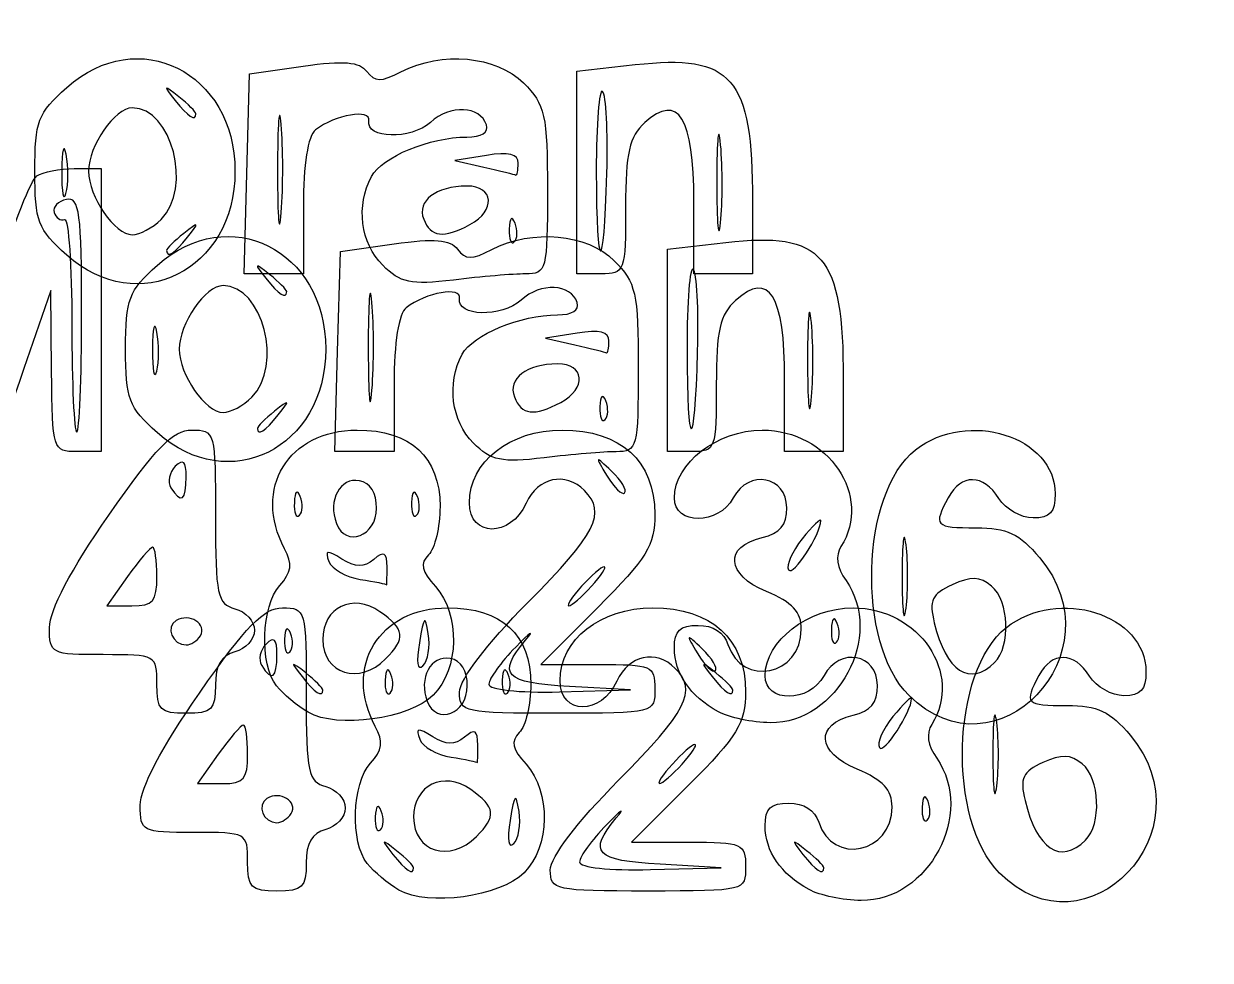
# Model space of a CAD drawing. Extents: x 0.12 to 3.39, y 0.54 to 2.4.
# Drawn here: x 2.8806 to 3.2856, y 0.5411 to 0.8607 of the extents above; entities that cross this region are included whole.
import ezdxf

# ---------------------------------------------------------------- set-up
doc = ezdxf.new("R2010")
doc.units = 0
doc.layers.get('0').update_dxf_attribs({"linetype": 'CONTINUOUS'})

msp = doc.modelspace()

# ---------------------------------------------------------------- linework, layer by layer
at = {"color": 7}
for p, q in [((3.069343, 0.844504), (3.089269, 0.846758)), ((2.956727, 0.809493), (2.957677, 0.84362)), ((2.957677, 0.84362), (2.975989, 0.846249)), ((3.069343, 0.809935), (3.069343, 0.844504)), ((2.939343, 0.829957), (2.939343, 0.829957)), ((2.968431, 0.826299), (2.968446, 0.826299)), ((3.118466, 0.819444), (3.118455, 0.819444)), ((2.895034, 0.816159), (2.895034, 0.816159)), ((3.03851, 0.815804), (3.027677, 0.814065)), ((2.89782, 0.811301), (2.906987, 0.811356)), ((2.906987, 0.811356), (2.906987, 0.763023)), ((3.027677, 0.814065), (3.037677, 0.811776)), ((3.049343, 0.813121), (3.049343, 0.813121)), ((2.955777, 0.775365), (2.956727, 0.809493)), ((3.069343, 0.775365), (3.069343, 0.809935)), ((3.069343, 0.809935), (3.069343, 0.809935)), ((3.079637, 0.809682), (3.079637, 0.809682)), ((2.97601, 0.798291), (2.97601, 0.775365)), ((3.109343, 0.775365), (3.109343, 0.799957)), ((3.129343, 0.800148), (3.129343, 0.775365)), ((2.927439, 0.793936), (2.927439, 0.793936)), ((3.032896, 0.792149), (3.032896, 0.792149)), ((3.048287, 0.792656), (3.048287, 0.792656)), ((2.936435, 0.787865), (2.936435, 0.787865)), ((3.10032, 0.783824), (3.120245, 0.786078)), ((2.895229, 0.781758), (2.895229, 0.781758)), ((2.987703, 0.748813), (2.988653, 0.78294)), ((2.988653, 0.78294), (3.006966, 0.785569)), ((3.10032, 0.749255), (3.10032, 0.783824)), ((3.003092, 0.778283), (3.003092, 0.778283)), ((2.965893, 0.775365), (2.955777, 0.775365)), ((2.97601, 0.775365), (2.965893, 0.775365)), ((3.077677, 0.775365), (3.069343, 0.775365)), ((3.119343, 0.775365), (3.109343, 0.775365)), ((3.129343, 0.775365), (3.119343, 0.775365)), ((2.889798, 0.76969), (2.880611, 0.743023)), ((2.890059, 0.74219), (2.889798, 0.76969)), ((2.97032, 0.769277), (2.97032, 0.769277)), ((2.999407, 0.765619), (2.999422, 0.765619)), ((2.90032, 0.761596), (2.90032, 0.761596)), ((2.906987, 0.763023), (2.906987, 0.71469)), ((3.149443, 0.758764), (3.149431, 0.758764)), ((2.92601, 0.755479), (2.92601, 0.755479)), ((3.069486, 0.755124), (3.058653, 0.753385)), ((3.058653, 0.753385), (3.068653, 0.751096)), ((3.08032, 0.752441), (3.08032, 0.752441)), ((2.986753, 0.714685), (2.987703, 0.748813)), ((3.10032, 0.714685), (3.10032, 0.749255)), ((3.10032, 0.749255), (3.10032, 0.749255)), ((3.110613, 0.749002), (3.110613, 0.749002)), ((3.006986, 0.737611), (3.006986, 0.714685)), ((3.14032, 0.714685), (3.14032, 0.739277)), ((3.16032, 0.739468), (3.16032, 0.714685)), ((2.958415, 0.733256), (2.958415, 0.733256)), ((3.063872, 0.731469), (3.063872, 0.731469)), ((3.079264, 0.731976), (3.079263, 0.731976)), ((2.967412, 0.727185), (2.967412, 0.727185)), ((2.926206, 0.721078), (2.926206, 0.721078)), ((3.034068, 0.717603), (3.034068, 0.717603)), ((2.906987, 0.71469), (2.898653, 0.71469)), ((2.99687, 0.714685), (2.986753, 0.714685)), ((3.006986, 0.714685), (2.99687, 0.714685)), ((3.108653, 0.714685), (3.10032, 0.714685)), ((3.15032, 0.714685), (3.14032, 0.714685)), ((3.16032, 0.714685), (3.15032, 0.714685)), ((2.93601, 0.706031), (2.93601, 0.706031)), ((3.081272, 0.707944), (3.081272, 0.707944)), ((2.974954, 0.699323), (2.974954, 0.699323)), ((3.014954, 0.699323), (3.014954, 0.699323)), ((3.00101, 0.695365), (3.00101, 0.695365)), ((3.152677, 0.691115), (3.152677, 0.691115)), ((3.181755, 0.682865), (3.181755, 0.682865)), ((3.004582, 0.675179), (3.004581, 0.67518)), ((2.91601, 0.672031), (2.908889, 0.662031)), ((2.92601, 0.672031), (2.92601, 0.672031)), ((3.074343, 0.668698), (3.074343, 0.668698)), ((2.908889, 0.662031), (2.91745, 0.662031)), ((3.076543, 0.661498), (3.057077, 0.642031)), ((2.97162, 0.652656), (2.97162, 0.652656)), ((3.018667, 0.65248), (3.018667, 0.65248)), ((3.158287, 0.65599), (3.158287, 0.65599)), ((2.940868, 0.651801), (2.940868, 0.651801)), ((2.966986, 0.645351), (2.966986, 0.645351)), ((3.112249, 0.647264), (3.112249, 0.647264)), ((3.004105, 0.643936), (3.004105, 0.643936)), ((3.057077, 0.642031), (3.076543, 0.642031)), ((3.21201, 0.642698), (3.21201, 0.642698)), ((3.00593, 0.638643), (3.00593, 0.638643)), ((3.04593, 0.638643), (3.04593, 0.638643)), ((2.92601, 0.635365), (2.92601, 0.635365)), ((2.982676, 0.63329), (2.982676, 0.63329)), ((3.029343, 0.632515), (3.029343, 0.632516)), ((3.031986, 0.634685), (3.031986, 0.634685)), ((3.06351, 0.632674), (3.087677, 0.633316)), ((3.087677, 0.633316), (3.066843, 0.634499)), ((3.066843, 0.634499), (3.066843, 0.634499)), ((3.122677, 0.63329), (3.122677, 0.63329)), ((3.182706, 0.631489), (3.182706, 0.63149)), ((3.183653, 0.630435), (3.183653, 0.630435)), ((2.977676, 0.62569), (2.977676, 0.62569)), ((3.117677, 0.625876), (3.117677, 0.625881)), ((3.212731, 0.622185), (3.212731, 0.622185)), ((3.035558, 0.614499), (3.035557, 0.6145)), ((2.946986, 0.611351), (2.939866, 0.601351)), ((2.956986, 0.611351), (2.956986, 0.611351)), ((3.10532, 0.608018), (3.10532, 0.608018)), ((2.939866, 0.601351), (2.948426, 0.601351)), ((3.10752, 0.600818), (3.088053, 0.581351)), ((3.002597, 0.591976), (3.002596, 0.591976)), ((3.049643, 0.5918), (3.049643, 0.5918)), ((3.189264, 0.59531), (3.189263, 0.59531)), ((2.971844, 0.591121), (2.971844, 0.591121)), ((3.035081, 0.583256), (3.035081, 0.583256)), ((3.088053, 0.581351), (3.10752, 0.581351)), ((3.242986, 0.582018), (3.242986, 0.582018)), ((2.956986, 0.574685), (2.956986, 0.574685)), ((3.013653, 0.57261), (3.013653, 0.57261)), ((3.06032, 0.571835), (3.06032, 0.571836)), ((3.094486, 0.571994), (3.118653, 0.572636)), ((3.118653, 0.572636), (3.09782, 0.573819)), ((3.09782, 0.573819), (3.09782, 0.573819)), ((3.153653, 0.57261), (3.153653, 0.57261)), ((3.213682, 0.570809), (3.213682, 0.57081)), ((3.008652, 0.56501), (3.008653, 0.56501)), ((3.148653, 0.565196), (3.148653, 0.565201))]:
    msp.add_line(p, q, dxfattribs=at)
for points in [[(2.895229, 0.838972), (2.919581, 0.86073), (2.952677, 0.84425), (2.952677, 0.810365)], [(3.009343, 0.844314), (3.023292, 0.851488), (3.041877, 0.849801), (3.051162, 0.840517)], [(2.975989, 0.846249), (2.98978, 0.848229), (2.99513, 0.847785), (2.997656, 0.844453)], [(3.089269, 0.846758), (3.122477, 0.850515), (3.129343, 0.842529), (3.129343, 0.800148)], [(2.997656, 0.844453), (3.000408, 0.840822), (3.002505, 0.840797), (3.009343, 0.844314)], [(2.884343, 0.810365), (2.884343, 0.827476), (2.885363, 0.830156), (2.895229, 0.838972)], [(2.93351, 0.83579), (2.928223, 0.839936), (2.928105, 0.839818), (2.932251, 0.834531)], [(3.051162, 0.840517), (3.058572, 0.833106), (3.059343, 0.829649), (3.059343, 0.80385)], [(3.078165, 0.837655), (3.07698, 0.83884), (3.07601, 0.82656), (3.07601, 0.810366)], [(2.932251, 0.834531), (2.936606, 0.828979), (2.939343, 0.827213), (2.939343, 0.829957)], [(2.939343, 0.829957), (2.939343, 0.830649), (2.936718, 0.833274), (2.93351, 0.83579)], [(3.079637, 0.809682), (3.080012, 0.823882), (3.07935, 0.83647), (3.078165, 0.837655)], [(3.109343, 0.799957), (3.109343, 0.828747), (3.104038, 0.837314), (3.092614, 0.826975)], [(2.917628, 0.832031), (2.911632, 0.832031), (2.902677, 0.819054), (2.902677, 0.810365)], [(2.927439, 0.793936), (2.938198, 0.804695), (2.931158, 0.832031), (2.917628, 0.832031)], [(2.968446, 0.826299), (2.967747, 0.834035), (2.967183, 0.826865), (2.967193, 0.810365)], [(2.998396, 0.827603), (2.999205, 0.831816), (2.986848, 0.829695), (2.980177, 0.824476)], [(3.038512, 0.826198), (3.036341, 0.832718), (3.026133, 0.833176), (3.01937, 0.827056)], [(3.01937, 0.827056), (3.012741, 0.821056), (2.997216, 0.82146), (2.998396, 0.827603)], [(3.092614, 0.826975), (3.087256, 0.822126), (3.08601, 0.816693), (3.08601, 0.798182)], [(3.118455, 0.819444), (3.117751, 0.827284), (3.117165, 0.821699), (3.117153, 0.807032)], [(2.968464, 0.796299), (2.969153, 0.805062), (2.969146, 0.818562), (2.968431, 0.826299)], [(2.980177, 0.824476), (2.977563, 0.822431), (2.97601, 0.81267), (2.97601, 0.798291)], [(3.031785, 0.822031), (3.036794, 0.822031), (3.039368, 0.823626), (3.038512, 0.826198)], [(2.895034, 0.816159), (2.894236, 0.820306), (2.893554, 0.817698), (2.893517, 0.810365)], [(2.999273, 0.808567), (3.00287, 0.815287), (3.019154, 0.822031), (3.031785, 0.822031)], [(3.118433, 0.792778), (3.11915, 0.799604), (3.119159, 0.811604), (3.118466, 0.819444)], [(2.894967, 0.802826), (2.895801, 0.806013), (2.895831, 0.812013), (2.895034, 0.816159)], [(3.049343, 0.813121), (3.049343, 0.816245), (3.046163, 0.817033), (3.03851, 0.815804)], [(2.895229, 0.781758), (2.885363, 0.790573), (2.884343, 0.793253), (2.884343, 0.810365)], [(2.885062, 0.808801), (2.887037, 0.810148), (2.892778, 0.811273), (2.89782, 0.811301)], [(2.893517, 0.810365), (2.893484, 0.803031), (2.894133, 0.799639), (2.894967, 0.802826)], [(2.952677, 0.810365), (2.952677, 0.77648), (2.919581, 0.759999), (2.895229, 0.781758)], [(2.902677, 0.810365), (2.902677, 0.801676), (2.911632, 0.788698), (2.917628, 0.788698)], [(2.967193, 0.810365), (2.967193, 0.793865), (2.967776, 0.787535), (2.968464, 0.796299)], [(3.037677, 0.811776), (3.043177, 0.810517), (3.048052, 0.809309), (3.04851, 0.809092)], [(3.04851, 0.809092), (3.048969, 0.808876), (3.049343, 0.810688), (3.049343, 0.813121)], [(3.07601, 0.810366), (3.07601, 0.774436), (3.078691, 0.773931), (3.079637, 0.809682)], [(2.872102, 0.776352), (2.877254, 0.792852), (2.883086, 0.807454), (2.885062, 0.808801)], [(3.003092, 0.778283), (2.99554, 0.785835), (2.993932, 0.798587), (2.999273, 0.808567)], [(3.117153, 0.807032), (3.117153, 0.792366), (3.117717, 0.785951), (3.118433, 0.792778)], [(3.031843, 0.805314), (3.021196, 0.805236), (3.014693, 0.800271), (3.017086, 0.794035)], [(3.032896, 0.792149), (3.041795, 0.796911), (3.041118, 0.805377), (3.031843, 0.805314)], [(3.059343, 0.80385), (3.059343, 0.776541), (3.059033, 0.775364), (3.051843, 0.775336)], [(2.895144, 0.800763), (2.892297, 0.800171), (2.890422, 0.798185), (2.890977, 0.796352)], [(2.90032, 0.761596), (2.90032, 0.796218), (2.899596, 0.80169), (2.895144, 0.800763)], [(2.926206, 0.778292), (2.950558, 0.80005), (2.983653, 0.78357), (2.983653, 0.749685)], [(3.08601, 0.798182), (3.08601, 0.776066), (3.085753, 0.775365), (3.077677, 0.775365)], [(2.890977, 0.796352), (2.891533, 0.794519), (2.893111, 0.793394), (2.894486, 0.793852)], [(2.894486, 0.793852), (2.895861, 0.79431), (2.896986, 0.778185), (2.896986, 0.758019)], [(2.917628, 0.788698), (2.920143, 0.788698), (2.924558, 0.791055), (2.927439, 0.793936)], [(3.017086, 0.794035), (3.019463, 0.787841), (3.023865, 0.787316), (3.032896, 0.792149)], [(3.048287, 0.792656), (3.047223, 0.795316), (3.046433, 0.794526), (3.046273, 0.790643)], [(2.936435, 0.787865), (2.940581, 0.793152), (2.940464, 0.79327), (2.935177, 0.789123)], [(3.04032, 0.783634), (3.054268, 0.790808), (3.072854, 0.789121), (3.082138, 0.779837)], [(3.046273, 0.790643), (3.04613, 0.787129), (3.046916, 0.78516), (3.048024, 0.786268)], [(3.048024, 0.786268), (3.049132, 0.787375), (3.04925, 0.79025), (3.048287, 0.792656)], [(2.935177, 0.789123), (2.931968, 0.786607), (2.929343, 0.783982), (2.929343, 0.78329)], [(2.929343, 0.78329), (2.929343, 0.780547), (2.932081, 0.782312), (2.936435, 0.787865)], [(3.006966, 0.785569), (3.020756, 0.787549), (3.026106, 0.787105), (3.028632, 0.783773)], [(3.120245, 0.786078), (3.153453, 0.789835), (3.16032, 0.781849), (3.16032, 0.739468)], [(3.028632, 0.783773), (3.031385, 0.780142), (3.033482, 0.780117), (3.04032, 0.783634)], [(2.91532, 0.749685), (2.91532, 0.766796), (2.91634, 0.769476), (2.926206, 0.778292)], [(2.964486, 0.77511), (2.959199, 0.779256), (2.959082, 0.779138), (2.963228, 0.773851)], [(3.027258, 0.773254), (3.012657, 0.7715), (3.009144, 0.772231), (3.003092, 0.778283)], [(3.082138, 0.779837), (3.089548, 0.772426), (3.09032, 0.768969), (3.09032, 0.74317)], [(3.109141, 0.776975), (3.107956, 0.77816), (3.106986, 0.76588), (3.106986, 0.749686)], [(2.963228, 0.773851), (2.967582, 0.768299), (2.97032, 0.766533), (2.97032, 0.769277)], [(2.97032, 0.769277), (2.97032, 0.769969), (2.967695, 0.772594), (2.964486, 0.77511)], [(3.051843, 0.775336), (3.047718, 0.775325), (3.036655, 0.774384), (3.027258, 0.773254)], [(3.110613, 0.749002), (3.110989, 0.763202), (3.110326, 0.77579), (3.109141, 0.776975)], [(3.14032, 0.739277), (3.14032, 0.768067), (3.135015, 0.776634), (3.12359, 0.766295)], [(2.948604, 0.771351), (2.942608, 0.771351), (2.933653, 0.758374), (2.933653, 0.749685)], [(2.958415, 0.733256), (2.969174, 0.744015), (2.962134, 0.771351), (2.948604, 0.771351)], [(2.999422, 0.765619), (2.998723, 0.773355), (2.998159, 0.766185), (2.99817, 0.749685)], [(3.029372, 0.766923), (3.030181, 0.771136), (3.017824, 0.769015), (3.011153, 0.763796)], [(3.069488, 0.765518), (3.067317, 0.772038), (3.057109, 0.772496), (3.050347, 0.766376)], [(2.999441, 0.735619), (3.00013, 0.744382), (3.000122, 0.757882), (2.999407, 0.765619)], [(3.050347, 0.766376), (3.043717, 0.760376), (3.028193, 0.76078), (3.029372, 0.766923)], [(3.12359, 0.766295), (3.118232, 0.761446), (3.116986, 0.756013), (3.116986, 0.737502)], [(3.149431, 0.758764), (3.148727, 0.766604), (3.148141, 0.761019), (3.148129, 0.746352)], [(2.898653, 0.721352), (2.89957, 0.721352), (2.90032, 0.739462), (2.90032, 0.761596)], [(3.011153, 0.763796), (3.00854, 0.761751), (3.006986, 0.75199), (3.006986, 0.737611)], [(3.062762, 0.761351), (3.06777, 0.761351), (3.070344, 0.762946), (3.069488, 0.765518)], [(2.896986, 0.758019), (2.896986, 0.737852), (2.897736, 0.721352), (2.898653, 0.721352)], [(2.92601, 0.755479), (2.925213, 0.759626), (2.924531, 0.757018), (2.924494, 0.749685)], [(3.030249, 0.747887), (3.033846, 0.754607), (3.050131, 0.761351), (3.062762, 0.761351)], [(3.149409, 0.732098), (3.150126, 0.738924), (3.150135, 0.750924), (3.149443, 0.758764)], [(2.925943, 0.742146), (2.926778, 0.745333), (2.926808, 0.751333), (2.92601, 0.755479)], [(3.08032, 0.752441), (3.08032, 0.755565), (3.077139, 0.756353), (3.069486, 0.755124)], [(2.926206, 0.721078), (2.916339, 0.729893), (2.91532, 0.732573), (2.91532, 0.749685)], [(2.924494, 0.749685), (2.92446, 0.742351), (2.925109, 0.738959), (2.925943, 0.742146)], [(2.983653, 0.749685), (2.983653, 0.7158), (2.950558, 0.699319), (2.926206, 0.721078)], [(2.933653, 0.749685), (2.933653, 0.740996), (2.942608, 0.728018), (2.948604, 0.728018)], [(2.99817, 0.749685), (2.99817, 0.733185), (2.998752, 0.726855), (2.999441, 0.735619)], [(3.068653, 0.751096), (3.074153, 0.749837), (3.079028, 0.748629), (3.079486, 0.748412)], [(3.079486, 0.748412), (3.079945, 0.748196), (3.08032, 0.750008), (3.08032, 0.752441)], [(3.106986, 0.749686), (3.106986, 0.713756), (3.109667, 0.713251), (3.110613, 0.749002)], [(3.034068, 0.717603), (3.026516, 0.725155), (3.024908, 0.737907), (3.030249, 0.747887)], [(3.148129, 0.746352), (3.148129, 0.731686), (3.148693, 0.725271), (3.149409, 0.732098)], [(2.880611, 0.743023), (2.872036, 0.718135), (2.870794, 0.716356), (2.861989, 0.716356)], [(2.898653, 0.71469), (2.890459, 0.71469), (2.890316, 0.715149), (2.890059, 0.74219)], [(3.06282, 0.744634), (3.052173, 0.744556), (3.04567, 0.739591), (3.048063, 0.733355)], [(3.063872, 0.731469), (3.072771, 0.736231), (3.072095, 0.744697), (3.06282, 0.744634)], [(3.09032, 0.74317), (3.09032, 0.715861), (3.09001, 0.714684), (3.08282, 0.714656)], [(3.116986, 0.737502), (3.116986, 0.715386), (3.11673, 0.714685), (3.108653, 0.714685)], [(2.948604, 0.728018), (2.951119, 0.728018), (2.955534, 0.730375), (2.958415, 0.733256)], [(3.048063, 0.733355), (3.050439, 0.727161), (3.054841, 0.726636), (3.063872, 0.731469)], [(3.079263, 0.731976), (3.078199, 0.734636), (3.077409, 0.733846), (3.077249, 0.729963)], [(2.967412, 0.727185), (2.971558, 0.732472), (2.97144, 0.73259), (2.966153, 0.728443)], [(3.077249, 0.729963), (3.077106, 0.726449), (3.077893, 0.72448), (3.079, 0.725588)], [(3.079, 0.725588), (3.080108, 0.726695), (3.080226, 0.72957), (3.079264, 0.731976)], [(3.185017, 0.715299), (3.202766, 0.729261), (3.232677, 0.719806), (3.232677, 0.700235)], [(2.966153, 0.728443), (2.962945, 0.725927), (2.96032, 0.723302), (2.96032, 0.72261)], [(2.96032, 0.72261), (2.96032, 0.719867), (2.963057, 0.721632), (2.967412, 0.727185)], [(2.909577, 0.692951), (2.925595, 0.715972), (2.931499, 0.722031), (2.937911, 0.722031)], [(2.937911, 0.722031), (2.94588, 0.722031), (2.94601, 0.721555), (2.94601, 0.69242)], [(2.969609, 0.681535), (2.958655, 0.702003), (2.970887, 0.722031), (2.994343, 0.722031)], [(2.994343, 0.722031), (3.01269, 0.722031), (3.022676, 0.712822), (3.022676, 0.695902)], [(3.032677, 0.697183), (3.032677, 0.7112), (3.04648, 0.722031), (3.064343, 0.722031)], [(3.064343, 0.722031), (3.084286, 0.722031), (3.09601, 0.7114), (3.09601, 0.693316)], [(3.102677, 0.698845), (3.102677, 0.71071), (3.117322, 0.722027), (3.132677, 0.722027)], [(3.132677, 0.722027), (3.155215, 0.722027), (3.170446, 0.699467), (3.159542, 0.682234)], [(3.058235, 0.712574), (3.043634, 0.71082), (3.04012, 0.711551), (3.034068, 0.717603)], [(3.08282, 0.714656), (3.078695, 0.714645), (3.067631, 0.713704), (3.058235, 0.712574)], [(3.081272, 0.707944), (3.075533, 0.713442), (3.075462, 0.713371), (3.079678, 0.70635)], [(3.182706, 0.63149), (3.164749, 0.649446), (3.166156, 0.700463), (3.185017, 0.715299)], [(2.9323, 0.709655), (2.93026, 0.707615), (2.929599, 0.704315), (2.93083, 0.702322)], [(2.93601, 0.706031), (2.93601, 0.711416), (2.935024, 0.712379), (2.9323, 0.709655)], [(2.93083, 0.702322), (2.934278, 0.696743), (2.93601, 0.697983), (2.93601, 0.706031)], [(2.995167, 0.704732), (2.988568, 0.706003), (2.984277, 0.698021), (2.98731, 0.690118)], [(3.07201, 0.701365), (3.065434, 0.707941), (3.056118, 0.705916), (3.05207, 0.697031)], [(3.079678, 0.70635), (3.082105, 0.702308), (3.084808, 0.699719), (3.085685, 0.700596)], [(3.085685, 0.700596), (3.086562, 0.701472), (3.084576, 0.704779), (3.081272, 0.707944)], [(3.14101, 0.695515), (3.14101, 0.706367), (3.128067, 0.708771), (3.122785, 0.6989)], [(3.21345, 0.698698), (3.208175, 0.707146), (3.200582, 0.707242), (3.196127, 0.698917)], [(2.974954, 0.699323), (2.973889, 0.701982), (2.9731, 0.701192), (2.97294, 0.697309)], [(3.00101, 0.695365), (3.00101, 0.70057), (2.998857, 0.704022), (2.995167, 0.704732)], [(3.014954, 0.699323), (3.013889, 0.701982), (3.0131, 0.701192), (3.01294, 0.697309)], [(3.052677, 0.663185), (3.075953, 0.686647), (3.079575, 0.6938), (3.07201, 0.701365)], [(2.97294, 0.697309), (2.972796, 0.693795), (2.973583, 0.691827), (2.974691, 0.692934)], [(2.974691, 0.692934), (2.975798, 0.694042), (2.975917, 0.696917), (2.974954, 0.699323)], [(3.01294, 0.697309), (3.012796, 0.693795), (3.013583, 0.691827), (3.014691, 0.692934)], [(3.014691, 0.692934), (3.015798, 0.694042), (3.015917, 0.696917), (3.014954, 0.699323)], [(3.05207, 0.697031), (3.046703, 0.685251), (3.032677, 0.685361), (3.032677, 0.697183)], [(3.122785, 0.6989), (3.117758, 0.689507), (3.102677, 0.689469), (3.102677, 0.698845)], [(3.196127, 0.698917), (3.190982, 0.689302), (3.191549, 0.688698), (3.205714, 0.688698)], [(3.225145, 0.692031), (3.221003, 0.692031), (3.21574, 0.695031), (3.21345, 0.698698)], [(3.232677, 0.700235), (3.232677, 0.69394), (3.230925, 0.692031), (3.225145, 0.692031)], [(2.889343, 0.654618), (2.889343, 0.660523), (2.896664, 0.674393), (2.909577, 0.692951)], [(2.98731, 0.690118), (2.990489, 0.681834), (3.00101, 0.685863), (3.00101, 0.695365)], [(3.022676, 0.695902), (3.022676, 0.689006), (3.020912, 0.6816), (3.018755, 0.679444)], [(3.09601, 0.693316), (3.09601, 0.682702), (3.093272, 0.678226), (3.076543, 0.661498)], [(3.132694, 0.685369), (3.138768, 0.686803), (3.14101, 0.689538), (3.14101, 0.695515)], [(2.94601, 0.69242), (2.94601, 0.665612), (2.946641, 0.662644), (2.952677, 0.661066)], [(3.141668, 0.6743), (3.14314, 0.671918), (3.152677, 0.686486), (3.152677, 0.691115)], [(3.152677, 0.691115), (3.152677, 0.692025), (3.149815, 0.689236), (3.146318, 0.684917)], [(3.181755, 0.682865), (3.181016, 0.688823), (3.18041, 0.683948), (3.18041, 0.672031)], [(3.205714, 0.688698), (3.216179, 0.688698), (3.220453, 0.686675), (3.22738, 0.678442)], [(3.134087, 0.666924), (3.120235, 0.672711), (3.119514, 0.682258), (3.132694, 0.685369)], [(3.146318, 0.684917), (3.142821, 0.680598), (3.140728, 0.675821), (3.141668, 0.6743)], [(2.92457, 0.682031), (2.923778, 0.682031), (2.919926, 0.677531), (2.91601, 0.672031)], [(2.92601, 0.672031), (2.92601, 0.677531), (2.925362, 0.682031), (2.92457, 0.682031)], [(2.967942, 0.668992), (2.972012, 0.673489), (2.972391, 0.676337), (2.969609, 0.681535)], [(2.989196, 0.678016), (2.98408, 0.68121), (2.98326, 0.681055), (2.984748, 0.677176)], [(3.004581, 0.67518), (3.004581, 0.680283), (3.003612, 0.680857), (3.000025, 0.67788)], [(3.159542, 0.682234), (3.157565, 0.67911), (3.158164, 0.675079), (3.16126, 0.670659)], [(3.181755, 0.661198), (3.182494, 0.667156), (3.182494, 0.676906), (3.181755, 0.682865)], [(2.984748, 0.677176), (2.985753, 0.674559), (2.990572, 0.671806), (2.995458, 0.671057)], [(3.000025, 0.67788), (2.99662, 0.675055), (2.993882, 0.675089), (2.989196, 0.678016)], [(3.018755, 0.679444), (3.015749, 0.676437), (3.016294, 0.673909), (3.021088, 0.668611)], [(3.22738, 0.678442), (3.254636, 0.646051), (3.212465, 0.60173), (3.182706, 0.631489)], [(3.004462, 0.669196), (3.004529, 0.668922), (3.004582, 0.671614), (3.004582, 0.675179)], [(3.07871, 0.675365), (3.077793, 0.675365), (3.074328, 0.672365), (3.07101, 0.668698)], [(3.074343, 0.668698), (3.077662, 0.672365), (3.079627, 0.675365), (3.07871, 0.675365)], [(2.91745, 0.662031), (2.924739, 0.662031), (2.92601, 0.663516), (2.92601, 0.672031)], [(2.966843, 0.63475), (2.961007, 0.642064), (2.961648, 0.662037), (2.967942, 0.668992)], [(2.995458, 0.671057), (3.000345, 0.670308), (3.004397, 0.669471), (3.004462, 0.669196)], [(3.021088, 0.668611), (3.029604, 0.659201), (3.029247, 0.640454), (3.020383, 0.63159)], [(3.07101, 0.668698), (3.067692, 0.665031), (3.065727, 0.662031), (3.066643, 0.662031)], [(3.066643, 0.662031), (3.06756, 0.662031), (3.071025, 0.665031), (3.074343, 0.668698)], [(3.16126, 0.670659), (3.174418, 0.651873), (3.158476, 0.621917), (3.135433, 0.622128)], [(3.18041, 0.672031), (3.18041, 0.660115), (3.181015, 0.65524), (3.181755, 0.661198)], [(3.197505, 0.669227), (3.190586, 0.666074), (3.189565, 0.663903), (3.191396, 0.656237)], [(3.210911, 0.66878), (3.206995, 0.67203), (3.203885, 0.672133), (3.197505, 0.669227)], [(3.21201, 0.642698), (3.217637, 0.648325), (3.216987, 0.663737), (3.210911, 0.66878)], [(3.215994, 0.654619), (3.233743, 0.668581), (3.263653, 0.659126), (3.263653, 0.639555)], [(3.002161, 0.660017), (2.992886, 0.666514), (2.982676, 0.66154), (2.982676, 0.650525)], [(3.14601, 0.654062), (3.14601, 0.659949), (3.142995, 0.663202), (3.134087, 0.666924)], [(2.940554, 0.632271), (2.956572, 0.655292), (2.962475, 0.661351), (2.968887, 0.661351)], [(2.952677, 0.661066), (2.956343, 0.660107), (2.959343, 0.656791), (2.959343, 0.653698)], [(2.968887, 0.661351), (2.976856, 0.661351), (2.976986, 0.660875), (2.976986, 0.63174)], [(3.000585, 0.620855), (2.989631, 0.641323), (3.001864, 0.661351), (3.025319, 0.661351)], [(3.025319, 0.661351), (3.043666, 0.661351), (3.053653, 0.652142), (3.053653, 0.635222)], [(3.029343, 0.632516), (3.029343, 0.636907), (3.038348, 0.648743), (3.052677, 0.663185)], [(3.063653, 0.636503), (3.063653, 0.65052), (3.077457, 0.661351), (3.09532, 0.661351)], [(3.09532, 0.661351), (3.115263, 0.661351), (3.126986, 0.65072), (3.126986, 0.632636)], [(3.133653, 0.638165), (3.133653, 0.65003), (3.148299, 0.661347), (3.163653, 0.661347)], [(3.163653, 0.661347), (3.186192, 0.661347), (3.201422, 0.638787), (3.190518, 0.621554)], [(2.932622, 0.656998), (2.928894, 0.654694), (2.931342, 0.648698), (2.93601, 0.648698)], [(2.940868, 0.651801), (2.943333, 0.65579), (2.937062, 0.659742), (2.932622, 0.656998)], [(3.004105, 0.643936), (3.01109, 0.650922), (3.010715, 0.654026), (3.002161, 0.660017)], [(3.018667, 0.65248), (3.017618, 0.659153), (3.017148, 0.658683), (3.015614, 0.649427)], [(3.158287, 0.65599), (3.157223, 0.658649), (3.156433, 0.657859), (3.156273, 0.653976)], [(3.191396, 0.656237), (3.195353, 0.639675), (3.203582, 0.634271), (3.21201, 0.642698)], [(2.907677, 0.645365), (2.889857, 0.645365), (2.889343, 0.645624), (2.889343, 0.654618)], [(2.959343, 0.653698), (2.959343, 0.650605), (2.956343, 0.647289), (2.952677, 0.646331)], [(2.97162, 0.652656), (2.970556, 0.655315), (2.969766, 0.654525), (2.969606, 0.650642)], [(2.971357, 0.646267), (2.972465, 0.647375), (2.972583, 0.65025), (2.97162, 0.652656)], [(3.016854, 0.641542), (3.018533, 0.643222), (3.019349, 0.648144), (3.018667, 0.65248)], [(3.051843, 0.650311), (3.055052, 0.654184), (3.053552, 0.653132), (3.04851, 0.647973)], [(3.102677, 0.647669), (3.102677, 0.653599), (3.104537, 0.655365), (3.110785, 0.655365)], [(3.112249, 0.647264), (3.106509, 0.652762), (3.106438, 0.652691), (3.110654, 0.64567)], [(3.110785, 0.655365), (3.115896, 0.655365), (3.119657, 0.652963), (3.120956, 0.648869)], [(3.120956, 0.648869), (3.125668, 0.634021), (3.14601, 0.638237), (3.14601, 0.654062)], [(3.156273, 0.653976), (3.15613, 0.650462), (3.156916, 0.648493), (3.158024, 0.649601)], [(3.158024, 0.649601), (3.159132, 0.650709), (3.15925, 0.653584), (3.158287, 0.65599)], [(3.213682, 0.57081), (3.195725, 0.588766), (3.197133, 0.639783), (3.215994, 0.654619)], [(2.93601, 0.648698), (2.937627, 0.648698), (2.939813, 0.650094), (2.940868, 0.651801)], [(2.963277, 0.648975), (2.961237, 0.646935), (2.960575, 0.643635), (2.961807, 0.641642)], [(2.966986, 0.645351), (2.966986, 0.650736), (2.966001, 0.651699), (2.963277, 0.648975)], [(2.969606, 0.650642), (2.969463, 0.647128), (2.970249, 0.645159), (2.971357, 0.646267)], [(2.982676, 0.650525), (2.982676, 0.638737), (2.995089, 0.63492), (3.004105, 0.643936)], [(3.015614, 0.649427), (3.014515, 0.642803), (3.015005, 0.639693), (3.016854, 0.641542)], [(3.066843, 0.634499), (3.044632, 0.635761), (3.042048, 0.638485), (3.051843, 0.650311)], [(3.171986, 0.634835), (3.171986, 0.645687), (3.159044, 0.648091), (3.153761, 0.63822)], [(2.92601, 0.635365), (2.92601, 0.645264), (2.925823, 0.645365), (2.907677, 0.645365)], [(2.952677, 0.646331), (2.947954, 0.645096), (2.94601, 0.641784), (2.94601, 0.634976)], [(2.961807, 0.641642), (2.965255, 0.636063), (2.966986, 0.637303), (2.966986, 0.645351)], [(3.026143, 0.644052), (3.019545, 0.645323), (3.015254, 0.637341), (3.018286, 0.629438)], [(3.031986, 0.634685), (3.031986, 0.63989), (3.029833, 0.643342), (3.026143, 0.644052)], [(3.04851, 0.647973), (3.043468, 0.642814), (3.039343, 0.637117), (3.039343, 0.635312)], [(3.102986, 0.640685), (3.09641, 0.647261), (3.087095, 0.645236), (3.083046, 0.636351)], [(3.117677, 0.625881), (3.107988, 0.63118), (3.102677, 0.638895), (3.102677, 0.647669)], [(3.110654, 0.64567), (3.113081, 0.641628), (3.115785, 0.639039), (3.116662, 0.639916)], [(3.116662, 0.639916), (3.117538, 0.640792), (3.115553, 0.644099), (3.112249, 0.647264)], [(3.244427, 0.638018), (3.239151, 0.646466), (3.231559, 0.646562), (3.227104, 0.638237)], [(2.976843, 0.639123), (2.971556, 0.64327), (2.971438, 0.643152), (2.975584, 0.637865)], [(3.00593, 0.638643), (3.004865, 0.641302), (3.004076, 0.640512), (3.003916, 0.636629)], [(3.04593, 0.638643), (3.044865, 0.641302), (3.044076, 0.640512), (3.043916, 0.636629)], [(3.076543, 0.642031), (3.095086, 0.642031), (3.09601, 0.641636), (3.09601, 0.633698)], [(3.083653, 0.602505), (3.10693, 0.625967), (3.110552, 0.63312), (3.102986, 0.640685)], [(3.116843, 0.639123), (3.111556, 0.64327), (3.111439, 0.643152), (3.115585, 0.637865)], [(2.975584, 0.637865), (2.979939, 0.632312), (2.982676, 0.630547), (2.982676, 0.63329)], [(2.982676, 0.63329), (2.982676, 0.633982), (2.980051, 0.636607), (2.976843, 0.639123)], [(3.003916, 0.636629), (3.003773, 0.633115), (3.004559, 0.631147), (3.005667, 0.632254)], [(3.005667, 0.632254), (3.006775, 0.633362), (3.006893, 0.636237), (3.00593, 0.638643)], [(3.043916, 0.636629), (3.043773, 0.633115), (3.044559, 0.631147), (3.045667, 0.632254)], [(3.045667, 0.632254), (3.046775, 0.633362), (3.046893, 0.636237), (3.04593, 0.638643)], [(3.083046, 0.636351), (3.077679, 0.624571), (3.063653, 0.624681), (3.063653, 0.636503)], [(3.115585, 0.637865), (3.119939, 0.632312), (3.122677, 0.630547), (3.122677, 0.63329)], [(3.122677, 0.63329), (3.122677, 0.633982), (3.120052, 0.636607), (3.116843, 0.639123)], [(3.153761, 0.63822), (3.148734, 0.628827), (3.133653, 0.628789), (3.133653, 0.638165)], [(3.227104, 0.638237), (3.221958, 0.628622), (3.222525, 0.628018), (3.23669, 0.628018)], [(3.256121, 0.631351), (3.251979, 0.631351), (3.246716, 0.634351), (3.244427, 0.638018)], [(3.263653, 0.639555), (3.263653, 0.63326), (3.261901, 0.631351), (3.256121, 0.631351)], [(2.92032, 0.593938), (2.92032, 0.599843), (2.927641, 0.613713), (2.940554, 0.632271)], [(2.93601, 0.625365), (2.927121, 0.625365), (2.92601, 0.626476), (2.92601, 0.635365)], [(2.94601, 0.634976), (2.94601, 0.626519), (2.944809, 0.625365), (2.93601, 0.625365)], [(2.977676, 0.62569), (2.97401, 0.6278), (2.969135, 0.631877), (2.966843, 0.63475)], [(3.018286, 0.629438), (3.021465, 0.621154), (3.031986, 0.625183), (3.031986, 0.634685)], [(3.062677, 0.625364), (3.030813, 0.625364), (3.029343, 0.62568), (3.029343, 0.632515)], [(3.039343, 0.635312), (3.039343, 0.633403), (3.049444, 0.6323), (3.06351, 0.632674)], [(3.053653, 0.635222), (3.053653, 0.628326), (3.051888, 0.62092), (3.049731, 0.618764)], [(3.09601, 0.633698), (3.09601, 0.625364), (3.09601, 0.625364), (3.062677, 0.625364)], [(3.126986, 0.632636), (3.126986, 0.622022), (3.124248, 0.617546), (3.10752, 0.600818)], [(3.163671, 0.624689), (3.169745, 0.626123), (3.171986, 0.628858), (3.171986, 0.634835)], [(2.976986, 0.63174), (2.976986, 0.604932), (2.977617, 0.601964), (2.983653, 0.600386)], [(3.020383, 0.63159), (3.012194, 0.623401), (2.987564, 0.619998), (2.977676, 0.62569)], [(3.172644, 0.61362), (3.174116, 0.611238), (3.183653, 0.625806), (3.183653, 0.630435)], [(3.183653, 0.630435), (3.183653, 0.631345), (3.180792, 0.628556), (3.177294, 0.624237)], [(3.212731, 0.622185), (3.211992, 0.628143), (3.211387, 0.623268), (3.211387, 0.611351)], [(3.23669, 0.628018), (3.247156, 0.628018), (3.251429, 0.625995), (3.258357, 0.617762)], [(3.135433, 0.622128), (3.129334, 0.622184), (3.121343, 0.62387), (3.117677, 0.625876)], [(3.165063, 0.606244), (3.151211, 0.612031), (3.150491, 0.621578), (3.163671, 0.624689)], [(3.177294, 0.624237), (3.173797, 0.619918), (3.171705, 0.615141), (3.172644, 0.61362)], [(2.955547, 0.621351), (2.954754, 0.621351), (2.950903, 0.616851), (2.946986, 0.611351)], [(2.956986, 0.611351), (2.956986, 0.616851), (2.956338, 0.621351), (2.955547, 0.621351)], [(2.998918, 0.608312), (3.002989, 0.612809), (3.003367, 0.615657), (3.000585, 0.620855)], [(3.020172, 0.617336), (3.015057, 0.62053), (3.014236, 0.620375), (3.015725, 0.616496)], [(3.035557, 0.6145), (3.035557, 0.619603), (3.034588, 0.620177), (3.031001, 0.6172)], [(3.190518, 0.621554), (3.188542, 0.61843), (3.18914, 0.614399), (3.192236, 0.609979)], [(3.212731, 0.600518), (3.21347, 0.606476), (3.21347, 0.616226), (3.212731, 0.622185)], [(3.015725, 0.616496), (3.016729, 0.613879), (3.021548, 0.611126), (3.026435, 0.610377)], [(3.031001, 0.6172), (3.027597, 0.614375), (3.024859, 0.614409), (3.020172, 0.617336)], [(3.049731, 0.618764), (3.046725, 0.615757), (3.04727, 0.613229), (3.052065, 0.607931)], [(3.258357, 0.617762), (3.285612, 0.585371), (3.243442, 0.54105), (3.213682, 0.570809)], [(3.035438, 0.608516), (3.035505, 0.608242), (3.035558, 0.610934), (3.035558, 0.614499)], [(3.109686, 0.614685), (3.10877, 0.614685), (3.105305, 0.611685), (3.101986, 0.608018)], [(3.10532, 0.608018), (3.108638, 0.611685), (3.110603, 0.614685), (3.109686, 0.614685)], [(2.948426, 0.601351), (2.955715, 0.601351), (2.956986, 0.602836), (2.956986, 0.611351)], [(2.997819, 0.57407), (2.991984, 0.581384), (2.992625, 0.601357), (2.998918, 0.608312)], [(3.026435, 0.610377), (3.031321, 0.609628), (3.035373, 0.608791), (3.035438, 0.608516)], [(3.052065, 0.607931), (3.060581, 0.598521), (3.060223, 0.579774), (3.051359, 0.57091)], [(3.101986, 0.608018), (3.098668, 0.604351), (3.096703, 0.601351), (3.09762, 0.601351)], [(3.09762, 0.601351), (3.098536, 0.601351), (3.102001, 0.604351), (3.10532, 0.608018)], [(3.192236, 0.609979), (3.205394, 0.591193), (3.189453, 0.561237), (3.166409, 0.561448)], [(3.211387, 0.611351), (3.211387, 0.599435), (3.211991, 0.59456), (3.212731, 0.600518)], [(3.228481, 0.608547), (3.221562, 0.605394), (3.220541, 0.603223), (3.222373, 0.595557)], [(3.241887, 0.6081), (3.237971, 0.61135), (3.234861, 0.611453), (3.228481, 0.608547)], [(3.242986, 0.582018), (3.248613, 0.587645), (3.247964, 0.603057), (3.241887, 0.6081)], [(3.033137, 0.599337), (3.023862, 0.605834), (3.013653, 0.60086), (3.013653, 0.589845)], [(3.176986, 0.593382), (3.176986, 0.599269), (3.173971, 0.602522), (3.165063, 0.606244)], [(2.983653, 0.600386), (2.98732, 0.599427), (2.99032, 0.596111), (2.99032, 0.593018)], [(3.06032, 0.571836), (3.06032, 0.576227), (3.069324, 0.588063), (3.083653, 0.602505)], [(2.963599, 0.596318), (2.959871, 0.594014), (2.962318, 0.588018), (2.966986, 0.588018)], [(2.971844, 0.591121), (2.974309, 0.59511), (2.968039, 0.599062), (2.963599, 0.596318)], [(3.035081, 0.583256), (3.042067, 0.590242), (3.041692, 0.593346), (3.033137, 0.599337)], [(3.049643, 0.5918), (3.048594, 0.598473), (3.048124, 0.598003), (3.04659, 0.588747)], [(3.189263, 0.59531), (3.188199, 0.597969), (3.187409, 0.597179), (3.187249, 0.593296)], [(3.222373, 0.595557), (3.22633, 0.578995), (3.234558, 0.573591), (3.242986, 0.582018)], [(2.938653, 0.584685), (2.920834, 0.584685), (2.92032, 0.584944), (2.92032, 0.593938)], [(2.99032, 0.593018), (2.99032, 0.589925), (2.98732, 0.586609), (2.983653, 0.585651)], [(3.002596, 0.591976), (3.001532, 0.594635), (3.000742, 0.593845), (3.000582, 0.589962)], [(3.002333, 0.585587), (3.003441, 0.586695), (3.003559, 0.58957), (3.002597, 0.591976)], [(3.04783, 0.580862), (3.04951, 0.582542), (3.050326, 0.587464), (3.049643, 0.5918)], [(3.08282, 0.589631), (3.086028, 0.593504), (3.084528, 0.592452), (3.079486, 0.587293)], [(3.133653, 0.586989), (3.133653, 0.592919), (3.135514, 0.594685), (3.141762, 0.594685)], [(3.141762, 0.594685), (3.146872, 0.594685), (3.150633, 0.592283), (3.151932, 0.588189)], [(3.151932, 0.588189), (3.156645, 0.573341), (3.176986, 0.577557), (3.176986, 0.593382)], [(3.187249, 0.593296), (3.187106, 0.589782), (3.187893, 0.587813), (3.189, 0.588921)], [(3.189, 0.588921), (3.190108, 0.590029), (3.190226, 0.592904), (3.189264, 0.59531)], [(2.966986, 0.588018), (2.968603, 0.588018), (2.970789, 0.589414), (2.971844, 0.591121)], [(3.000582, 0.589962), (3.000439, 0.586448), (3.001226, 0.584479), (3.002333, 0.585587)], [(3.013653, 0.589845), (3.013653, 0.578057), (3.026065, 0.57424), (3.035081, 0.583256)], [(3.04659, 0.588747), (3.045491, 0.582123), (3.045981, 0.579013), (3.04783, 0.580862)], [(3.09782, 0.573819), (3.075609, 0.575081), (3.073024, 0.577805), (3.08282, 0.589631)], [(2.956986, 0.574685), (2.956986, 0.584584), (2.9568, 0.584685), (2.938653, 0.584685)], [(2.983653, 0.585651), (2.978931, 0.584416), (2.976986, 0.581104), (2.976986, 0.574296)], [(3.079486, 0.587293), (3.074445, 0.582134), (3.07032, 0.576437), (3.07032, 0.574632)], [(3.148653, 0.565201), (3.138964, 0.5705), (3.133653, 0.578215), (3.133653, 0.586989)], [(3.007819, 0.578443), (3.002532, 0.58259), (3.002415, 0.582472), (3.006561, 0.577185)], [(3.10752, 0.581351), (3.126062, 0.581351), (3.126986, 0.580956), (3.126986, 0.573018)], [(3.14782, 0.578443), (3.142533, 0.58259), (3.142415, 0.582472), (3.146561, 0.577185)], [(3.006561, 0.577185), (3.010915, 0.571632), (3.013653, 0.569867), (3.013653, 0.57261)], [(3.013653, 0.57261), (3.013653, 0.573302), (3.011028, 0.575927), (3.007819, 0.578443)], [(3.146561, 0.577185), (3.150916, 0.571632), (3.153653, 0.569867), (3.153653, 0.57261)], [(3.153653, 0.57261), (3.153653, 0.573302), (3.151028, 0.575927), (3.14782, 0.578443)], [(2.966986, 0.564685), (2.958097, 0.564685), (2.956986, 0.565796), (2.956986, 0.574685)], [(2.976986, 0.574296), (2.976986, 0.565839), (2.975785, 0.564685), (2.966986, 0.564685)], [(3.008653, 0.56501), (3.004986, 0.56712), (3.000111, 0.571197), (2.997819, 0.57407)], [(3.093653, 0.564684), (3.06179, 0.564684), (3.06032, 0.565), (3.06032, 0.571835)], [(3.07032, 0.574632), (3.07032, 0.572723), (3.080421, 0.57162), (3.094486, 0.571994)], [(3.126986, 0.573018), (3.126986, 0.564684), (3.126986, 0.564684), (3.093653, 0.564684)], [(3.051359, 0.57091), (3.04317, 0.562721), (3.01854, 0.559318), (3.008652, 0.56501)], [(3.166409, 0.561448), (3.16031, 0.561504), (3.15232, 0.56319), (3.148653, 0.565196)]]:
    msp.add_open_spline(points, degree=3, dxfattribs=at)

doc.saveas('drawing.dxf')
